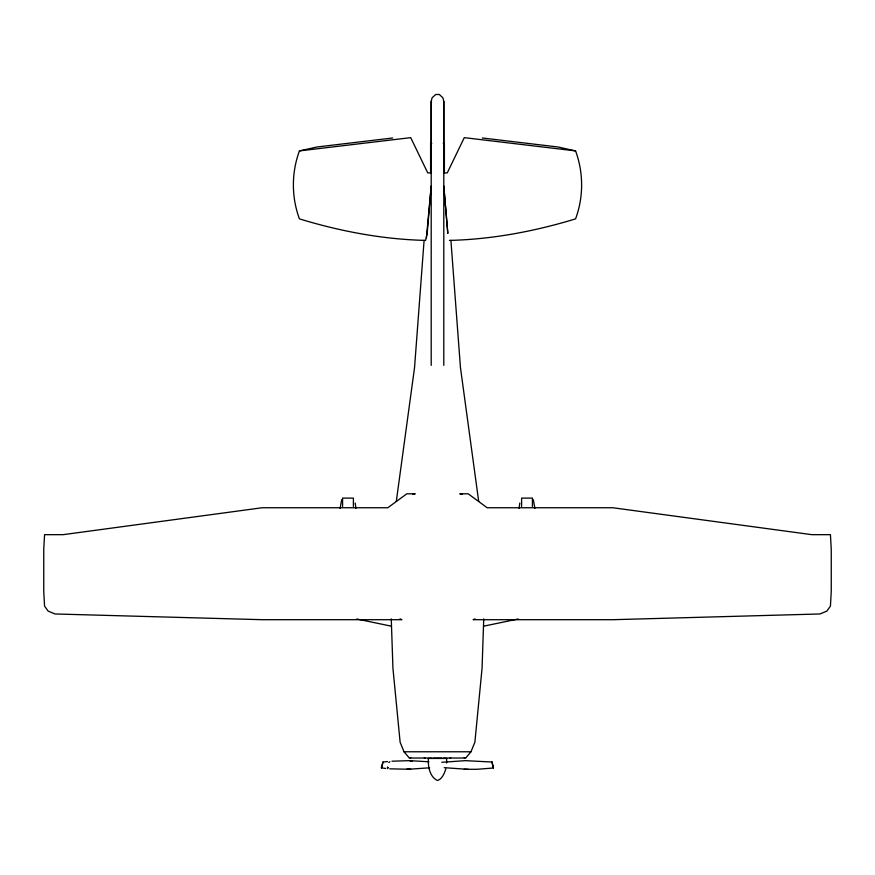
<?xml version="1.0" encoding="UTF-8"?>
<svg xmlns="http://www.w3.org/2000/svg" width="875" height="875" viewBox="0 0 875 875"><rect width="100%" height="100%" fill="white"/><g stroke="black" fill="none" stroke-linecap="round" stroke-linejoin="round"><path stroke-width="1.31" d="M431.2 365.378L431.2 101.38L432.097 97.803L435.695 94.478L439.305 94.478L442.903 97.803L443.8 101.38L443.8 160.42M431.2 160.42L431.2 101.38M483.733 618.877L482.059 668.292L474.873 742.262L470.969 751.778L465.697 758.034L443.384 758.034M392.689 137.987L317.012 146.989L299.425 150.905C291.375 172.725 291.375 197.05 299.425 218.87C340.211 231.328 382.889 239.378 425.578 240.417L427.175 233.384L431.2 186.331M426.431 237.77L431.2 186.069M424.102 240.308L414.542 367.598L396.309 501.386M340.069 508.364L341.688 499.723M519.094 508.364L519.805 503.027M387.461 766.938L387.537 768.633L388.336 767.473M387.527 761.567L383.031 762.027L381.27 767.823L385.623 768.458M381.555 767.998L383.031 762.027M445.867 768.939C444.325 773.281 442.312 779.023 437.5 780.522C429.625 776.923 427.897 766.314 428.367 758.439L446.633 758.439L446.633 763.011M388.795 762.552L389.922 761.698M410.178 758.034L410.791 757.586M450.078 758.034L450.702 757.586M493.445 767.998L491.969 762.027L493.445 767.998L476.952 769.289L464.242 769.289M474.983 618.855L473.102 619.697L612.839 619.697L820.017 613.966L826.897 611.078L830.441 606.102L831.25 591.369L831.25 549.402L830.441 534.669L811.858 534.669L612.839 507.752L487.189 507.752L468.18 493.806L459.791 493.806L462.164 494.167M409.15 768.819L406.678 769.377L429.702 767.802M483.733 626.161L518.273 618.986M412.836 494.167L415.209 493.806L406.82 493.806L387.811 507.752L262.161 507.752L63.142 534.669L44.559 534.669L43.75 549.402L43.75 591.369L44.559 606.102L48.103 611.078L54.983 613.966L262.161 619.697L401.898 619.697L400.017 618.855M441.809 762.3L465.336 760.648L491.969 762.027M299.425 150.905L410.714 137.648L427.744 172.911L431.2 172.911M392 761.206L409.664 760.648L428.98 761.797M410.758 769.289L389.736 768.83M431.791 143.314L430.609 143.314L430.609 172.911M443.209 143.314L444.391 143.314L444.391 172.911M443.8 172.911L447.256 172.911L464.286 137.648L575.575 150.905C583.625 172.725 583.625 197.05 575.575 218.87C534.789 231.328 492.111 239.378 449.422 240.417M391.267 618.877L392.941 668.292L400.127 742.262L404.031 751.778L470.969 751.778M431.616 758.034L409.303 758.034L404.031 751.778M433.005 758.034L441.995 758.034M468.322 769.377L444.238 767.67M482.311 137.987L557.988 146.989L575.575 150.905M356.727 618.986L391.267 626.161M409.478 760.648L412.278 761.491M424.298 757.586L424.922 758.034M464.209 757.586L464.822 758.034M533.312 499.723L534.931 508.364M355.195 503.027L355.906 508.364M478.691 501.386L460.458 367.598L450.898 240.308M443.8 186.331L447.825 233.417L443.8 186.069M532.416 506.45L532.416 498.105L521.609 498.105L521.609 506.45M443.8 101.38L443.8 365.378M353.391 506.45L353.391 498.105L342.584 498.105L342.584 506.45"/></g></svg>
